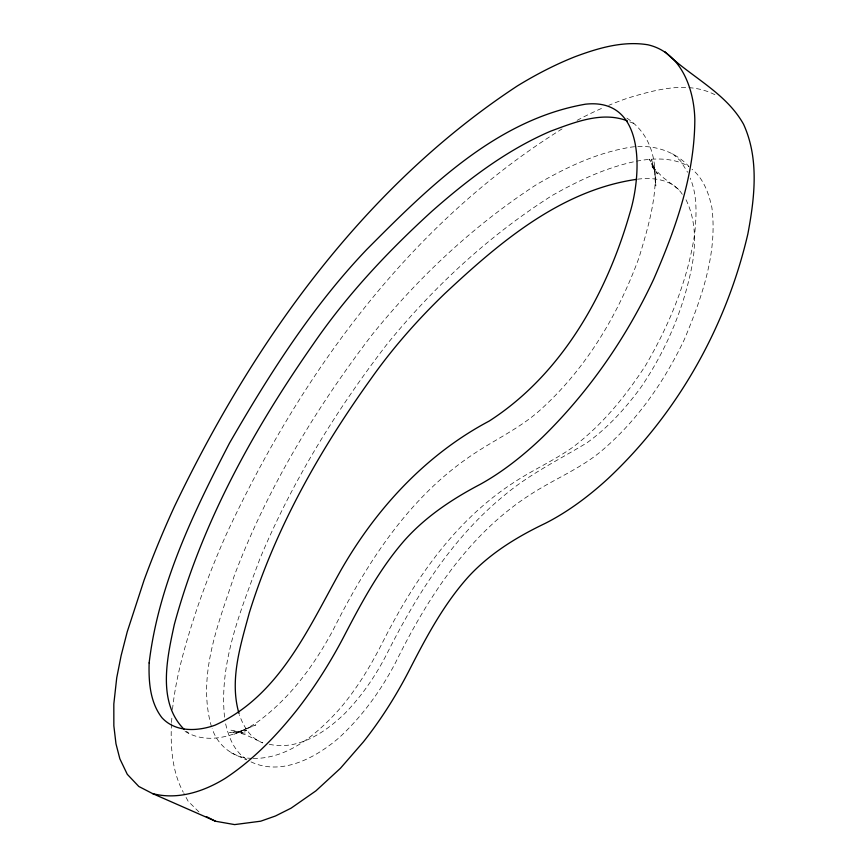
<?xml version="1.0" encoding="UTF-8"?>
<svg xmlns="http://www.w3.org/2000/svg" width="868" height="868" viewBox="0 0 868 868"><rect width="100%" height="100%" fill="white"/><g stroke="black" fill="none" stroke-linecap="round" stroke-linejoin="round"><path stroke-width="0.65" stroke-dasharray="4.34 3.25" d="M171.43 723.825C170.464 746.914 172.092 771.543 183.267 792.224M171.528 722.523L172.005 715.991M172.493 709.46C176.128 674.479 186.425 640.573 197.459 607.307A490.355 244.342 -60.4 0 1 226.244 534.525C300.849 374.162 409.902 223.543 562.008 128.941M185.09 731.409C207.908 745.254 235.716 736.021 256.505 722.718C289.586 698.935 314.194 665.398 333.236 629.756C366.502 563.647 407.949 498.72 470.12 456.34C494.011 439.87 521.082 428.032 542.424 407.982C586.963 367.197 618.428 313.956 639.054 257.557C651.966 214.429 673.34 148.048 626.002 117.538M234.11 734.263L255.832 724.889L236.335 732.668L246.577 730.617L229.575 732.57L245.503 733.08L230.866 730.151L245.894 734.892L262.809 742.889C250.364 738.473 243.593 726.483 239.34 714.765M637.513 179.209C653.42 177.072 672.993 179.6 682.291 194.323M251.904 758.306C233.796 758.437 217.434 745.579 212.15 728.447M253.25 758.448C288.697 758.795 317.862 733.362 340.191 708.277C357.692 687.727 371.515 664.432 383.602 640.378C414.654 579.347 455.114 520.67 513.357 482.782C532.442 470.076 553.534 460.843 572.294 447.606C602.045 425.32 625.741 396.101 645.835 365.048C669.564 324.252 688.085 279.843 694.78 232.884C696.537 214.646 697.427 195.365 690.19 178.124M269.264 744.267C297.963 750.809 325.37 732.408 345.052 713.236C361.989 695.789 375.757 675.575 386.824 653.973C416.499 594.971 452.619 537.455 504.395 495.324C529.491 474.08 559.079 459.736 586.974 442.788C608.132 427.577 625.763 408.047 641.083 387.095C665.951 350.509 683.615 309.116 692.035 265.651C696.103 243.235 696.006 218.877 685.264 198.284M629.842 121.889L633.488 123.364M251.036 761.898C281.883 776.404 316.364 757.471 339.724 737.16C362.694 715.807 381.161 690.158 395.656 662.414C427.772 597.303 469.024 533.505 531.476 493.859C555.661 478.257 583.036 467.613 604.681 448.192C638.848 418.409 664.779 380.39 684.266 339.681C701.583 298.256 717.652 253.293 711.901 207.68C708.874 193.531 703.601 178.645 692.013 169.249M224.562 717.185C218.769 662.338 241.217 609.26 259.879 558.84C292.06 481.773 336.231 410.097 387.139 344.032C433.924 286.538 489.248 235.434 551.885 195.658C579.52 179.98 608.728 166.211 640.226 160.504C656.642 157.954 674.241 157.933 688.997 166.526C672.44 148.743 647.593 143.003 624.352 148.363C592.996 154.482 564.016 168.598 536.587 184.537C474.123 225.083 418.994 276.729 372.22 334.581C315.865 408.242 267.246 488.532 234.382 575.462C218.443 623.582 196.656 676.194 211.629 727.254M714.896 94.71C687.695 80.702 655.633 89.686 628.063 98.008A495.585 250.548 -59.3 0 0 608.75 105.332M230.888 752.686L246.306 759.836M678.57 189.365L662.827 177.322L651.141 165.463L657.445 173.915L649.438 159.202L654.483 170.475L651.618 159.712L654.656 172.027L655.861 185.969L654.309 163.423M246.664 759.359C234.371 751.623 228.729 737.333 225.615 723.749M186.468 731.301L188.562 733.026M672.591 153.766L680.501 160.916L687.64 172.265M198.913 811.916L188.106 801.197L183.875 793.341M577.09 120.348A495.585 250.548 -59.3 0 1 604.095 107.306"/><path stroke-width="1.3" d="M636.244 179.394C560.294 190.483 498.991 242.975 444.796 293.612C417.682 319.717 392.694 348.046 370.972 378.828C319.554 450.449 275.525 528.254 249.322 612.797C240.566 645.184 229.25 680.089 239.015 713.572M152.594 793.591C177.701 800.231 203.958 791.562 225.398 778.249C253.293 759.836 276.577 735.619 297.257 709.547A212.942 87.733 -62.2 0 0 343.836 636.635C361.251 603.141 379.262 569.419 404.162 540.775L404.304 540.612C425.374 516.851 452.152 499.057 480.102 484.398A229.998 103.617 -55.7 0 0 542.826 436.908C589.014 391.631 626.349 337.674 653.723 279.138C675.684 228.685 694.574 175.347 694.823 119.665C694.194 89.057 681.228 52.46 647.962 44.8C623.17 40.698 598.41 48.022 575.354 56.594A507.292 236.009 -59.2 0 0 517.415 85.899C363.388 187.108 252.979 342.469 174.359 506.706A501.78 230.02 -60.3 0 0 144.055 580.225L127.227 631.817L121.108 655.676L116.735 677.767L113.827 703.937L113.849 725.832L115.976 743.789L119.86 758.838L127.281 774.31L138.804 786.473L152.594 793.591L215.492 821.236L234.62 824.6L260.704 821.193L275.46 815.996L291.106 808.151L315.909 790.867L340.397 768.321L363.366 741.912A208.635 93.69 -62.6 0 0 409.034 670.704C425.873 637.839 443.396 604.681 468.199 577.003C489.454 553.73 516.699 537.021 544.92 523.523A224.964 110.258 -55.4 0 0 608.208 478.442C677.713 413.168 726.299 326.683 747.858 233.948C754.65 197.915 759.294 158.757 743.583 124.319C725.898 92.485 690.212 76.547 664.888 51.7M627.401 120.902C602.11 111.006 574.453 122.366 550.464 131.252C506.369 150.229 467.83 179.611 432.036 211.163C387.996 251.297 346.918 295.001 313.185 344.238C253.272 429.92 201.669 523.154 174.305 624.602C167.09 657.955 157.032 702.516 184.363 729.587M206.4 816.593L215.492 821.236M149.144 662.913C148.591 681.684 149.99 702.19 161.882 717.641C175.379 732.484 197.459 731.409 214.917 725.225C279.073 696.31 308.249 628.497 340.657 570.688C375.898 508.887 425.83 454.582 489.151 421.089C561.487 374.564 606.428 294.621 629.712 213.604C641.571 175.651 646.291 97.433 585.477 104.193C496.279 119.621 428.087 187.813 366.784 249.452C311.938 306.946 269.08 374.575 229.51 443.103C193.651 512.218 158.443 584.685 149.144 662.913"/></g></svg>
